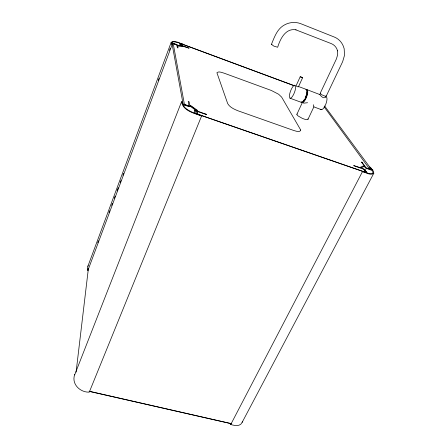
<?xml version="1.0" encoding="UTF-8"?>
<svg xmlns="http://www.w3.org/2000/svg" width="448" height="448" viewBox="0 0 448 448"><rect width="100%" height="100%" fill="white"/><g stroke="black" fill="none" stroke-linecap="round" stroke-linejoin="round"><path stroke-width="0.67" d="M171.209 42.263L171.461 44.106L172.155 44.509L87.92 270.357L87.382 269.993A0.812 0.426 18.6 0 1 87.36 269.853L87.853 266.37L171.209 42.263C174.815 39.827 179.889 43.607 183.574 44.369L183.624 44.587M344.086 48.541C342.91 43.456 339.287 39.043 334.421 37.089L300.642 23.643C295.372 21.638 289.324 22.204 284.43 24.97C277.122 28.902 274.394 37.19 271.432 44.352L273.924 46.15L277.665 47.242C280.179 39.032 285.544 27.871 296.061 29.831M298.441 86.811L302.54 77.851L301.549 77.118L300.199 76.759L296.117 85.725C296.268 86.425 298.738 87.382 298.234 86.509M89.426 391.597L89.415 391.737A1.03 0.7 19.6 0 1 89.348 391.944L88.749 392.162C79.738 392.185 71.266 383.757 74.715 374.534M230.401 424.379C234.097 425.594 240.167 426.983 242.161 422.33L373.817 173.214L373.38 171.282L370.714 167.586A1.131 0.286 26.3 0 0 370.569 167.434L369.706 166.97L371.868 169.949L324.643 106.025M87.92 270.357L88.161 268.341M76.082 372.182L88.418 268.257M242.161 422.33L242.497 421.31M97.77 242.698L98.498 240.733M108.987 212.593L109.715 210.627M111.67 205.397L112.398 203.431M114.352 198.195L115.086 196.235M117.034 190.999L118.255 187.723M120.204 182.487L120.938 180.527M122.886 175.291L123.62 173.326M158.25 80.399L158.978 78.439M169.467 50.294L170.201 48.334M74.67 374.892L181.558 101.741L182.426 102.043L182.963 104.16L189.095 106.282L188.216 101.326L189.056 101.791A1.193 0.33 22.2 0 1 189.129 101.926L189.829 105.308L190.82 105.778A1.075 0.302 22.2 0 1 191.374 106.025L197.075 110.163M196.487 113.322L197.271 111.378L190.674 106.551L184.425 104.373L173.197 43.596L177.962 45.366L182.162 45.494L181.793 43.893M89.382 391.877L201.645 115.842M87.853 266.37L88.161 265.675M313.331 104.742L313.869 106.87L308.011 119.28L306.146 119.582A5.947 1.394 24.5 0 1 302.081 118.233L298.239 116.032A6.384 1.495 24.5 0 1 296.89 114.296L302.31 102.609M344.193 48.966L344.501 55.356L342.642 61.695L326.222 96.186L325.074 96.174L321.692 94.746L320.18 93.358L336.454 58.845L337.663 54.667L337.445 50.473M369.757 169.232L366.324 167.955L361.9 162.137L361.676 162.316L364.504 166.281L363.199 166.001L360.685 167.098A1.859 0.482 26.2 0 0 360.707 167.446L360.931 167.866L353.646 165.547A1.159 0.302 26.1 0 0 353.696 165.67L363.636 169.21L366.111 172.575L362.09 171.254L362.421 171.724L230.77 424.458L230.642 423.679M373.817 173.214C370.782 176.148 365.714 172.138 362.421 171.724M205.727 114.128L206.349 114.38A1.305 0.37 22.6 0 1 206.444 114.587L195.171 110.712L195.462 112.448M296.89 114.296L297.186 114.01M361.486 167.597L363.961 166.51M180.18 43.355L294.784 85.887M320.18 93.358L320.555 93.251M307.563 102.71L303.8 103.152L302.596 102.62L302.574 102.15M302.54 77.851L300.199 76.759M181.978 45.965L178.416 45.853M271.432 44.352L271.908 44.33M313.869 106.87L321.138 109.592M290.007 98.196L290.416 98.252A6.961 2.066 -69.3 0 0 293.882 93.828A6.961 2.066 -69.3 0 0 295.652 86.761L295.333 85.49L294.588 85.182A6.961 2.066 -69.3 0 0 291.161 89.611A6.961 2.066 -69.3 0 0 289.397 96.606L290.007 98.196L301.398 102.368M89.079 391.227L231.218 423.606M89.656 391.457L231.678 423.808M364.017 166.51L366.57 168.426L371.946 170.335A1.938 0.498 26.4 0 1 372.484 170.822L373.038 172.245L372.338 173.466L370.087 173.673L367.87 173.214L366.845 172.743L364.403 169.411L361.435 167.647M178.36 45.842L176.837 44.649L172.133 42.885A1.568 0.33 21.9 0 1 171.881 42.605L172.323 42.022L173.998 41.782L178.724 42.79L179.519 43.148L179.934 44.75L182.011 45.931M295.714 29.786L331.374 43.652C334.46 44.89 336.773 47.678 337.534 50.898M177.727 47.774L178.024 47.902L177.638 45.83L182.454 46.295A1.49 0.314 22.1 0 0 182.661 46.166M372.949 170.055L367.556 168.174L364.616 169.512L367.013 172.861L197.943 114.307L197.271 111.378M185.366 105.196L183.176 104.434L171.903 43.03L172.155 44.509M173.813 43.714L176.781 44.867L177.397 47.813L177.738 47.779M298.934 86.671L306.421 89.454M307.065 89.695L320.113 94.674M294.196 85.758L179.844 43.266L179.967 43.814M196.706 110.376L191.218 106.355C189.868 105.011 190.378 107.212 188.966 106.635L183.243 104.642C183.82 108.382 190.428 111.457 194.057 113.025A1.226 0.353 22.3 0 0 194.796 113.154M324.184 106.926L369.471 168.84M365.635 171.455L366.47 172.626L195.675 113.495L201.645 115.763A1.238 0.353 22.5 0 1 201.622 115.875L201.023 115.853C194.006 113.086 182.784 110.74 181.558 101.741M205.727 114.139L206.242 114.324L197.949 111.261L197.59 110.729A1.932 0.543 22.4 0 0 197.086 110.163M319.693 94.394C320.947 96.124 322.823 98.375 325.214 97.63L325.69 96.785M326.127 95.861L326.222 96.186M182.666 46.172L189.073 48.177L180.639 44.974L180.37 44.29L180.768 44.274L180.169 43.383M196.722 110.426L196.644 110.79L194.27 110.303L194.802 113.154M306.107 89.869A6.927 2.178 -69.1 0 1 306.566 97.048A6.927 2.178 -69.1 0 1 301.487 101.752M307.905 118.821A6.384 1.495 24.5 0 1 308.011 119.28M305.978 89.415A6.927 2.173 -69.1 0 1 305.911 96.807A6.927 2.173 -69.1 0 1 301.067 102.06M306.79 90.406A6.166 1.938 -69.1 0 1 306.337 96.953A6.166 1.938 -69.1 0 1 302.322 101.898M306.757 91.56A6.166 1.932 -69.1 0 1 306.634 93.369M306.09 95.575A6.166 1.932 -69.1 0 1 305.206 97.838M304.13 99.798A6.166 1.932 -69.1 0 1 303.57 100.57M325.718 96.757A6.871 2.346 -68.7 0 1 325.836 104.16A6.871 2.346 -68.7 0 1 320.774 109.273M300.737 130.071C299.852 132.877 295.641 130.917 293.658 130.458L237.978 110.785C234.158 109.217 229.835 107.374 227.702 103.634L216.894 72.688C218.898 71.002 221.956 72.654 224.162 73.192L271.382 90.485L278.645 94.254L281.635 97.104L300.737 130.071M361.687 162.142L362.146 162.422L361.687 162.142"/></g></svg>
